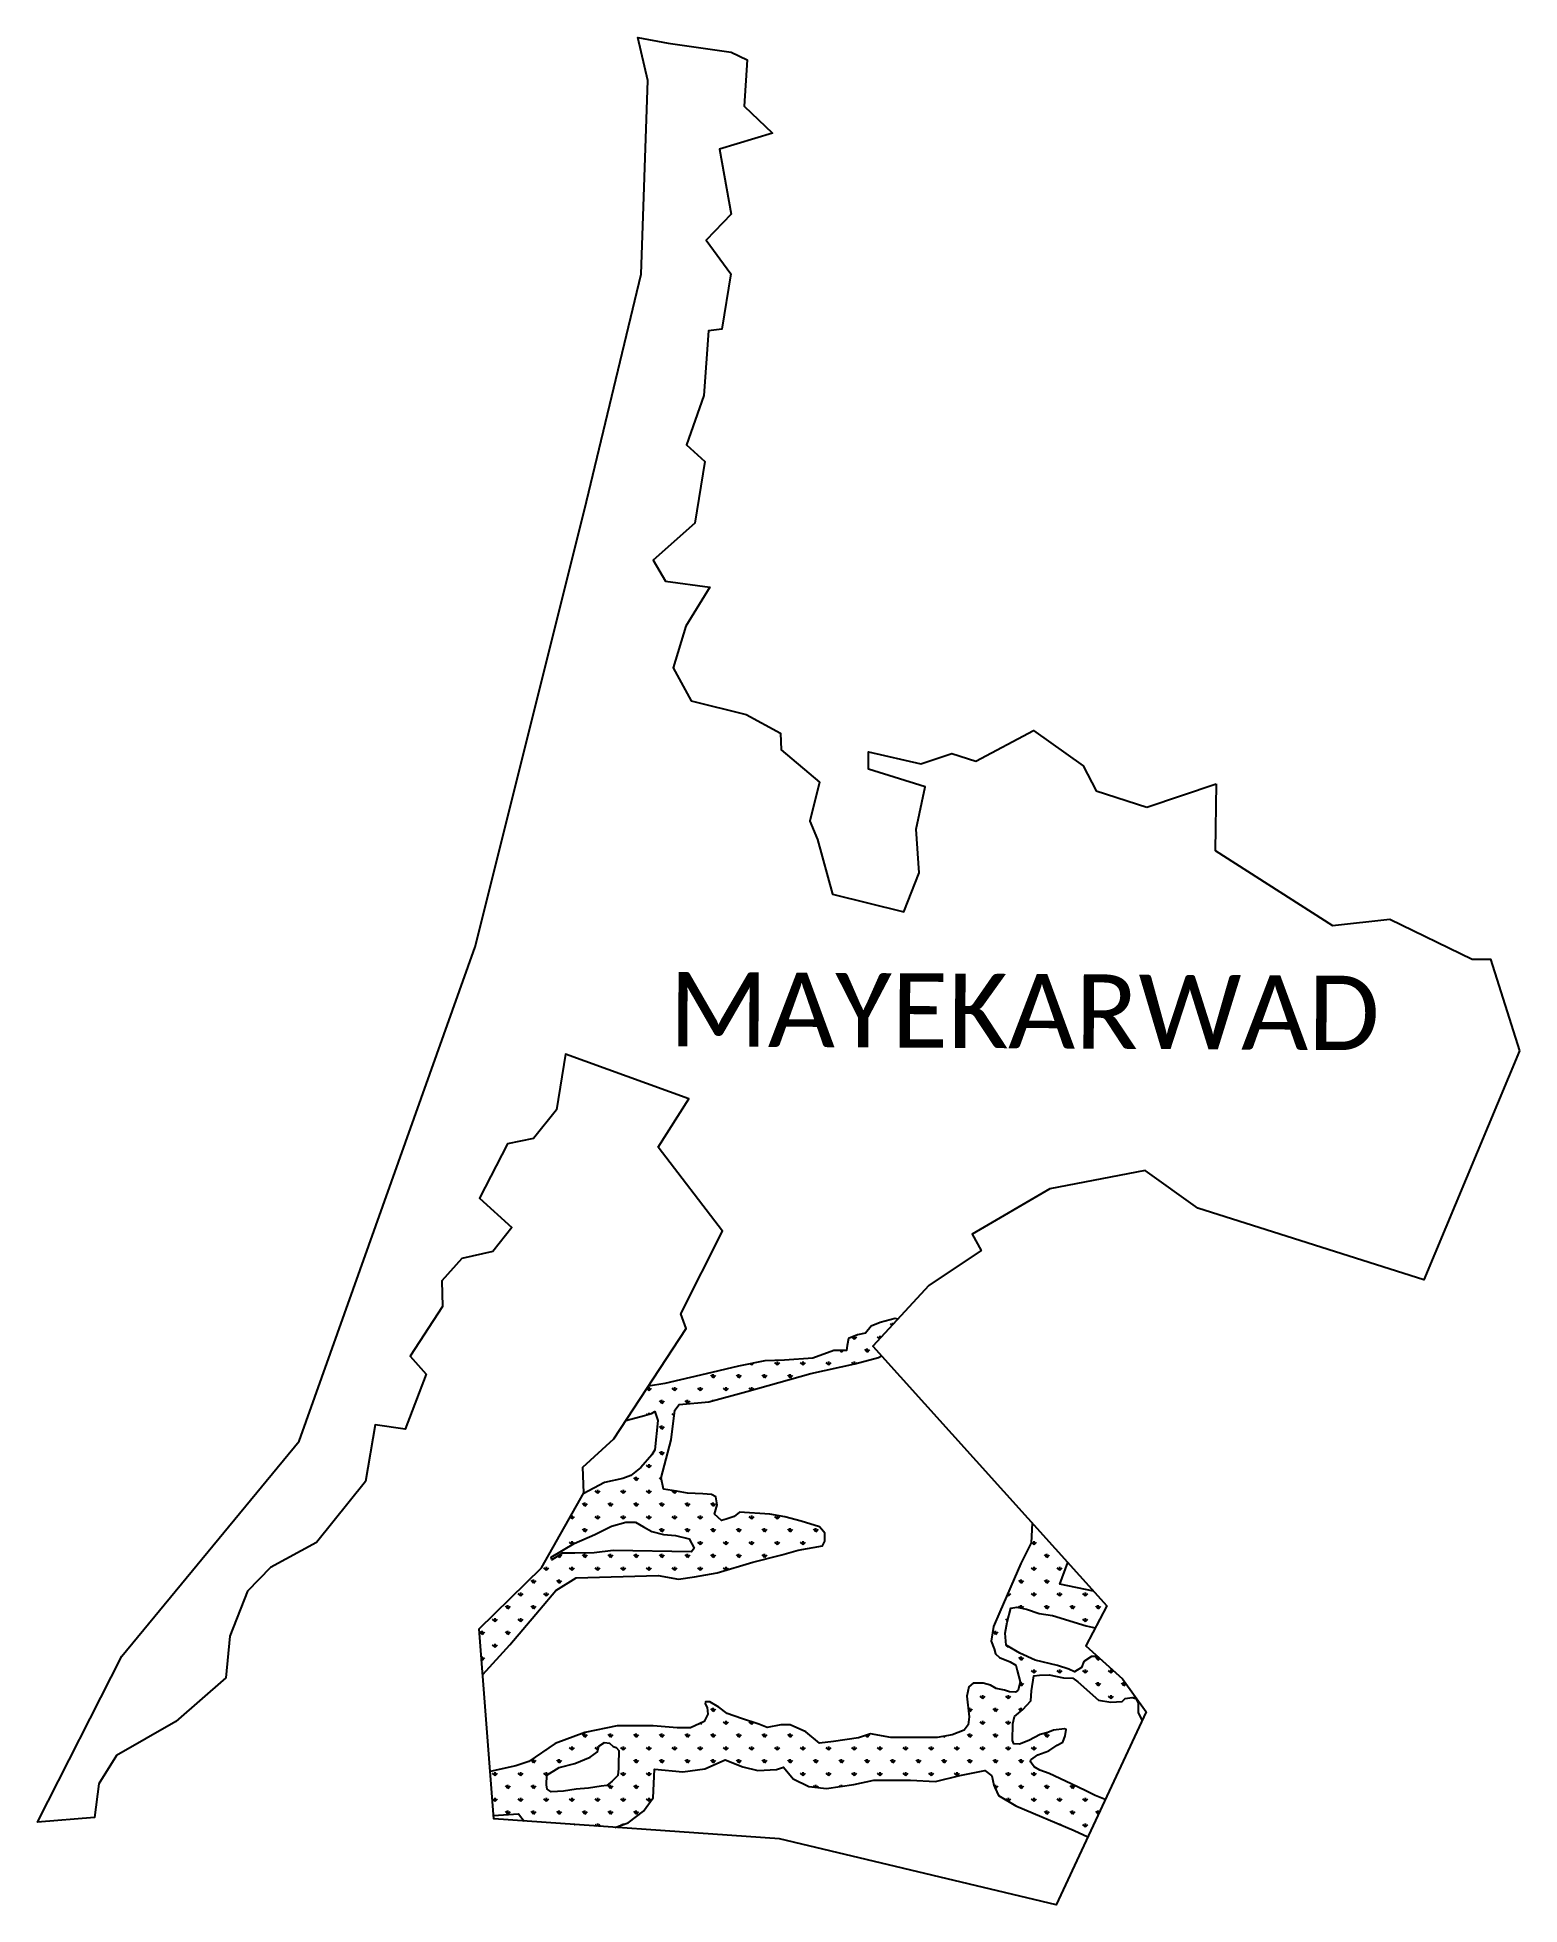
# Model space of a CAD drawing. Header units: metres. Extents: x 317099 to 319173, y 1885044 to 1887658.
import ezdxf

# ---------------------------------------------------------------- set-up
doc = ezdxf.new("R2010")
doc.units = ezdxf.units.M
for name, color, linetype in [('MANGROOVE BUFFER ZONE', 120, 'Continuous'), ('village', 3, 'Continuous'), ('VILLAGE NAME', 250, 'Continuous')]:
    doc.layers.add(name, color=color, linetype=linetype)
doc.styles.get("Standard").update_dxf_attribs({"font": 'simplex.shx'})

msp = doc.modelspace()

# ---------------------------------------------------------------- hatches: boundary and pattern name
at = {"layer": 'MANGROOVE BUFFER ZONE'}
h = msp.add_hatch(dxfattribs=at)
h.set_pattern_fill('GRASS', color=256)
h.paths.add_polyline_path([(318489.4, 1885247), (318498.9, 1885254), (318514.7, 1885259.8), (318526.3, 1885267.6), (318534.2, 1885271.7), (318537.4, 1885280.5), (318538.7, 1885289.4), (318536.4, 1885290.3), (318521.2, 1885288.7), (318513.2, 1885285.6), (318502.3, 1885282.4), (318486.6, 1885274.2), (318473.5, 1885268.9), (318465.4, 1885269.7), (318463.6, 1885274.1), (318464.1, 1885297.7), (318466.6, 1885307.8), (318469.1, 1885309.9), (318478, 1885317.5), (318489.3, 1885329.6), (318490, 1885343.6), (318493.5, 1885364.7), (318501.5, 1885365.6), (318514.9, 1885366.2), (318535.2, 1885361.9), (318548.1, 1885361.3), (318555, 1885356.4), (318583.9, 1885330.8), (318601.3, 1885328), (318617, 1885328.8), (318621.2, 1885333), (318631, 1885334.6), (318636.2, 1885333), (318639.3, 1885326.6), (318639.7, 1885313.5), (318644.9, 1885301.9), (318650.7, 1885314.4), (318617.5, 1885360.6), (318582.9, 1885391.8), (318574.2, 1885391.8), (318563.5, 1885384.9), (318560.4, 1885376.3), (318550.2, 1885370.3), (318542.6, 1885373.9), (318526.8, 1885379), (318495.5, 1885386.7), (318473.7, 1885396.3), (318454.6, 1885407.7), (318453.2, 1885424.5), (318456.2, 1885439.6), (318461.4, 1885459.2), (318469.8, 1885460.9), (318483.3, 1885457.8), (318501, 1885452), (318519.4, 1885449), (318566.7, 1885434.7), (318579.4, 1885431.8), (318595.6, 1885462.8), (318577.2, 1885483.2), (318529.7, 1885493.1), (318540.9, 1885523.5), (318491.2, 1885578.6), (318489.8, 1885551), (318475.2, 1885521.9), (318446.1, 1885454.4), (318437.1, 1885433.9), (318434, 1885413.4), (318437.8, 1885402.7), (318440, 1885395.7), (318445.5, 1885390.5), (318460.4, 1885384.5), (318468.3, 1885379.5), (318470.1, 1885372.1), (318474.3, 1885356.1), (318471.4, 1885344.7), (318467.6, 1885341.8), (318459.2, 1885342.2), (318452.2, 1885344.8), (318440.8, 1885347.1), (318432.7, 1885351.7), (318422.7, 1885354.3), (318408.5, 1885354.4), (318402.7, 1885349.4), (318399.8, 1885336.1), (318403.1, 1885307.2), (318401.8, 1885296.2), (318396, 1885288.5), (318379.4, 1885282.1), (318358.3, 1885278.2), (318293.2, 1885278.6), (318264.9, 1885283.6), (318248.3, 1885278.1), (318213.3, 1885272.7), (318193.3, 1885270.3), (318174.5, 1885286.3), (318152.3, 1885296.3), (318139.6, 1885295.9), (318120.4, 1885292.5), (318108.6, 1885297.1), (318084.3, 1885304.8), (318064.2, 1885312.1), (318052.7, 1885320.9), (318040.1, 1885328.4), (318033.9, 1885328.4), (318033.7, 1885325.5), (318036.1, 1885320.3), (318037.3, 1885311.1), (318032.3, 1885300.8), (318013.1, 1885291.7), (317994.1, 1885292.1), (317960.6, 1885294.7), (317910.5, 1885294.6), (317865.2, 1885285.5), (317823.6, 1885269.8), (317786.7, 1885244.7), (317768.5, 1885238.6), (317732.6, 1885230.9), (317737.4, 1885169.1), (317772.2, 1885171.6), (317780.2, 1885161.4), (317907.2, 1885152.5), (317925.5, 1885158.8), (317947.4, 1885175.1), (317960.6, 1885194), (317962.8, 1885234.3), (318002, 1885230.5), (318032.9, 1885234.6), (318061.3, 1885247.1), (318086.3, 1885237.5), (318107.4, 1885232.3), (318133.3, 1885233.7), (318143.3, 1885236.7), (318156.5, 1885220.4), (318178.8, 1885209.9), (318203.4, 1885206.9), (318241.7, 1885212.5), (318269.5, 1885218.5), (318320.8, 1885218.7), (318355.8, 1885216.8), (318389.8, 1885225.2), (318425, 1885232.4), (318434.6, 1885224.9), (318437.6, 1885211.5), (318444, 1885197.4), (318468.5, 1885182.9), (318549.8, 1885148.2), (318569, 1885139.6), (318593.4, 1885191.8), (318579.3, 1885197.2), (318566.3, 1885203.9), (318545.7, 1885213.4), (318515, 1885228.1), (318502, 1885232.7), (318494, 1885237.2), (318489.3, 1885243.5), (318488.9, 1885245.3)])
h.paths.add_polyline_path([(317912.4, 1885240), (317912.4, 1885235.1), (317911.3, 1885225.1), (317903.5, 1885217.3), (317895.9, 1885211.3), (317888.1, 1885210.5), (317870, 1885207.5), (317852.8, 1885206), (317835, 1885203.1), (317826.6, 1885202.8), (317818, 1885202.5), (317812.4, 1885206.1), (317811.2, 1885212.2), (317812, 1885225.7), (317829.1, 1885236.3), (317850.9, 1885242), (317872.7, 1885250.9), (317882.6, 1885258.2), (317884.7, 1885266.4), (317892.4, 1885271.4), (317899.8, 1885270.3), (317904.8, 1885265.7), (317908.8, 1885264.2), (317912.6, 1885260.3)], flags=16)
h.paths.add_polyline_path([(318200.9, 1885553.4), (318201.1, 1885563), (318200.9, 1885564.3), (318199, 1885566.8), (318193.5, 1885573.3), (318168, 1885581.2), (318145.1, 1885587.4), (318124.1, 1885591.2), (318081.7, 1885594), (318073.9, 1885587.5), (318063.1, 1885584.2), (318056.5, 1885582.3), (318046.4, 1885591.1), (318050.4, 1885604), (318048.3, 1885615.2), (318042.3, 1885618.4), (318030.2, 1885619.4), (318008.7, 1885620.4), (317993.2, 1885623.3), (317975.2, 1885626), (317971.8, 1885641.9), (317986, 1885695.1), (317991.1, 1885736.4), (317997.2, 1885744.3), (318038.6, 1885748.1), (318092, 1885762.5), (318181.4, 1885787.7), (318242.8, 1885801.5), (318275.9, 1885810.1), (318280.3, 1885812.6), (318268.3, 1885825.9), (318303.4, 1885864), (318299.3, 1885864.8), (318278.5, 1885859.3), (318265.9, 1885854), (318257.8, 1885844.4), (318246.6, 1885841.8), (318234.3, 1885836.7), (318232.4, 1885827.2), (318231.3, 1885820), (318213.4, 1885820.1), (318184.4, 1885809.1), (318144.4, 1885806.6), (318117, 1885805.4), (318080, 1885798.1), (318034.8, 1885787.4), (317977.2, 1885773.9), (317954, 1885770), (317922.6, 1885722.1), (317948.6, 1885729.1), (317958.3, 1885732.1), (317962.9, 1885734.8), (317967.1, 1885722.1), (317963.1, 1885681.2), (317958.7, 1885673.9), (317943.4, 1885656.2), (317929.6, 1885645.1), (317918.2, 1885640.7), (317892.6, 1885635.2), (317862.9, 1885619.6), (317804.6, 1885516.1), (317717.3, 1885430.7), (317722.2, 1885366.8), (317760.1, 1885408), (317801.7, 1885457.1), (317824.6, 1885484), (317852.9, 1885502.1), (317967.8, 1885505.3), (317996, 1885500.1), (318018.6, 1885503.1), (318050.5, 1885508.7), (318100.1, 1885523.7), (318140.8, 1885533.9), (318163.5, 1885540.4), (318197.6, 1885546.7)])
h.paths.add_polyline_path([(318018.2, 1885543.6), (318014.3, 1885538.1), (317904.6, 1885540.3), (317878.3, 1885536.8), (317851.1, 1885536.4), (317834, 1885536.3), (317818.7, 1885527), (317817.9, 1885530.9), (317850, 1885550), (317879.1, 1885562.7), (317902.5, 1885574.4), (317922.3, 1885579.6), (317936.2, 1885579.9), (317947.1, 1885573.2), (317958.8, 1885566.9), (317975.2, 1885562.7), (317992, 1885561.3), (318010.9, 1885556.6)], flags=16)

# ---------------------------------------------------------------- linework, layer by layer
at = {"color": 3, "flags": 128}
msp.add_lwpolyline([(318651.8, 1886580.7), (318748.5, 1886613.1)], dxfattribs=at)
at = {"layer": 'MANGROOVE BUFFER ZONE', "flags": 128}
for points in [[(318303.4, 1885864), (318299.3, 1885864.8), (318278.5, 1885859.3), (318265.9, 1885854), (318257.8, 1885844.4), (318246.6, 1885841.8), (318234.3, 1885836.7), (318232.4, 1885827.2), (318231.3, 1885820), (318213.4, 1885820.1), (318184.4, 1885809.1), (318144.4, 1885806.6), (318117, 1885805.4), (318080, 1885798.1), (318034.8, 1885787.4), (317977.2, 1885773.9), (317954, 1885770)], [(317722.2, 1885366.8), (317760.1, 1885408), (317801.7, 1885457.1), (317824.6, 1885484), (317852.9, 1885502.1), (317967.8, 1885505.3), (317996, 1885500.1), (318018.6, 1885503.1), (318050.5, 1885508.7), (318100.1, 1885523.7), (318140.8, 1885533.9), (318163.5, 1885540.4), (318197.6, 1885546.7), (318200.9, 1885553.4), (318201.1, 1885563), (318200.9, 1885564.3), (318199, 1885566.8), (318193.5, 1885573.3), (318168, 1885581.2), (318145.1, 1885587.4), (318124.1, 1885591.2), (318081.7, 1885594), (318073.9, 1885587.5), (318063.1, 1885584.2), (318056.5, 1885582.3), (318046.4, 1885591.1), (318050.4, 1885604), (318048.3, 1885615.2), (318042.3, 1885618.4), (318030.2, 1885619.4), (318008.7, 1885620.4), (317993.2, 1885623.3), (317975.2, 1885626), (317971.8, 1885641.9), (317986, 1885695.1), (317991.1, 1885736.4), (317997.2, 1885744.3), (318038.6, 1885748.1), (318092, 1885762.5), (318181.4, 1885787.7), (318242.8, 1885801.5), (318275.9, 1885810.1), (318280.3, 1885812.6)], [(317922.6, 1885722.1), (317948.6, 1885729.1), (317958.3, 1885732.1), (317962.9, 1885734.8), (317967.1, 1885722.1), (317963.1, 1885681.2), (317958.7, 1885673.9), (317943.4, 1885656.2), (317929.6, 1885645.1), (317918.2, 1885640.7), (317892.6, 1885635.2), (317862.9, 1885619.6)], [(318491.2, 1885578.6), (318489.8, 1885551), (318475.2, 1885521.9), (318446.1, 1885454.4), (318437.1, 1885433.9), (318434, 1885413.4), (318437.8, 1885402.7), (318440, 1885395.7), (318445.5, 1885390.5), (318460.4, 1885384.5), (318468.3, 1885379.5), (318470.1, 1885372.1), (318474.3, 1885356.1), (318471.4, 1885344.7), (318467.6, 1885341.8), (318459.2, 1885342.2), (318452.2, 1885344.8), (318440.8, 1885347.1), (318432.7, 1885351.7), (318422.7, 1885354.3), (318408.5, 1885354.4), (318402.7, 1885349.4), (318399.8, 1885336.1), (318403.1, 1885307.2), (318401.8, 1885296.2), (318396, 1885288.5), (318379.4, 1885282.1), (318358.3, 1885278.2), (318293.2, 1885278.6), (318264.9, 1885283.6), (318248.3, 1885278.1), (318213.3, 1885272.7), (318193.3, 1885270.3), (318174.5, 1885286.3), (318152.3, 1885296.3), (318139.6, 1885295.9), (318120.4, 1885292.5), (318108.6, 1885297.1), (318084.3, 1885304.8), (318064.2, 1885312.1), (318052.7, 1885320.9), (318040.1, 1885328.4), (318033.9, 1885328.4), (318033.7, 1885325.5), (318036.1, 1885320.3), (318037.3, 1885311.1), (318032.3, 1885300.8), (318013.1, 1885291.7), (317994.1, 1885292.1), (317960.6, 1885294.7), (317910.5, 1885294.6), (317865.2, 1885285.5), (317823.6, 1885269.8), (317786.7, 1885244.7), (317768.5, 1885238.6), (317732.6, 1885230.9)], [(318577.2, 1885483.2), (318529.7, 1885493.1), (318540.9, 1885523.5)], [(318582.9, 1885391.8), (318574.2, 1885391.8), (318563.5, 1885384.9), (318560.4, 1885376.3), (318550.2, 1885370.3), (318542.6, 1885373.9), (318526.8, 1885379), (318495.5, 1885386.7), (318473.7, 1885396.3), (318454.6, 1885407.7), (318453.2, 1885424.5), (318456.2, 1885439.6), (318461.4, 1885459.2), (318469.8, 1885460.9), (318483.3, 1885457.8), (318501, 1885452), (318519.4, 1885449), (318566.7, 1885434.7), (318579.4, 1885431.8)], [(318593.5, 1885191.8), (318579.3, 1885197.2), (318566.3, 1885203.9), (318545.7, 1885213.4), (318515, 1885228.1), (318502, 1885232.7), (318494, 1885237.2), (318490.1, 1885242.4), (318489.2, 1885244), (318488.9, 1885245.3), (318489.4, 1885247), (318498.9, 1885254), (318514.7, 1885259.8), (318526.3, 1885267.6), (318534.2, 1885271.7), (318537.4, 1885280.5), (318538.7, 1885289.4), (318536.4, 1885290.3), (318521.2, 1885288.7), (318513.2, 1885285.6), (318502.3, 1885282.4), (318486.6, 1885274.2), (318473.5, 1885268.9), (318465.4, 1885269.7), (318463.6, 1885274.1), (318464.1, 1885297.7), (318466.6, 1885307.8), (318469.1, 1885309.9), (318478, 1885317.5), (318489.3, 1885329.6), (318490, 1885343.6), (318493.5, 1885364.7), (318501.5, 1885365.6), (318514.9, 1885366.2), (318535.2, 1885361.9), (318548.1, 1885361.3), (318555, 1885356.4), (318583.9, 1885330.8), (318601.3, 1885328), (318617, 1885328.8), (318621.2, 1885333), (318631, 1885334.6), (318636.2, 1885333), (318639.3, 1885326.6), (318639.7, 1885313.5), (318644.9, 1885301.9)], [(317907.2, 1885152.5), (317925.5, 1885158.8), (317947.4, 1885175.1), (317960.6, 1885194), (317962.8, 1885234.3), (318002, 1885230.5), (318032.9, 1885234.6), (318061.3, 1885247.1), (318086.3, 1885237.5), (318107.4, 1885232.3), (318133.3, 1885233.7), (318143.3, 1885236.7), (318156.5, 1885220.4), (318178.8, 1885209.9), (318203.4, 1885206.9), (318241.7, 1885212.5), (318269.5, 1885218.5), (318320.8, 1885218.7), (318355.8, 1885216.8), (318389.8, 1885225.2), (318425, 1885232.4), (318434.6, 1885224.9), (318437.6, 1885211.5), (318444, 1885197.4), (318468.5, 1885182.9), (318549.8, 1885148.2), (318569, 1885139.6)], [(317737.4, 1885169.1), (317772.2, 1885171.6), (317780.2, 1885161.4)]]:
    msp.add_lwpolyline(points, dxfattribs=at)
for points in [[(317936.2, 1885579.9), (317947.1, 1885573.2), (317958.8, 1885566.9), (317975.2, 1885562.7), (317992, 1885561.3), (318010.9, 1885556.6), (318018.2, 1885543.6), (318014.3, 1885538.1), (317904.6, 1885540.3), (317878.3, 1885536.8), (317851.1, 1885536.4), (317834, 1885536.3), (317818.7, 1885527), (317817.9, 1885530.9), (317850, 1885550), (317879.1, 1885562.7), (317902.5, 1885574.4), (317922.3, 1885579.6)], [(317892.4, 1885271.4), (317899.8, 1885270.3), (317904.8, 1885265.7), (317908.8, 1885264.2), (317912.6, 1885260.3), (317912.4, 1885240), (317912.4, 1885235.1), (317911.3, 1885225.1), (317903.5, 1885217.3), (317895.9, 1885211.3), (317888.1, 1885210.5), (317870, 1885207.5), (317852.8, 1885206), (317835, 1885203.1), (317826.6, 1885202.8), (317818, 1885202.5), (317812.4, 1885206.1), (317811.2, 1885212.2), (317812, 1885225.7), (317829.1, 1885236.3), (317850.9, 1885242), (317872.7, 1885250.9), (317882.6, 1885258.2), (317884.7, 1885266.4)]]:
    msp.add_lwpolyline(points, close=True, dxfattribs=at)
at = {"layer": 'village', "color": 3}
for points in [[(319173.4, 1886239.7, 0), (319039.4, 1885918.8, 0), (318723.2, 1886019.2, 0), (318649.4, 1886072, 0), (318515.8, 1886046.2, 0), (318407.4, 1885982.9, 0), (318419.7, 1885959.8, 0), (318346.7, 1885911, 0), (318268.3, 1885825.9, 0), (318595.6, 1885462.8, 0), (318566.4, 1885406.8, 0), (318617.5, 1885360.6, 0), (318650.7, 1885314.4, 0), (318524.6, 1885044.4, 0), (318137.4, 1885136.4, 0), (317737.7, 1885164.4, 0), (317717.3, 1885430.7, 0), (317804.6, 1885516.1, 0), (317863.7, 1885621, 0), (317862.4, 1885656.9, 0), (317905.7, 1885696.3, 0), (318006.9, 1885850.9, 0), (317999.6, 1885871.6, 0), (318057.7, 1885987.1, 0), (317967.5, 1886104.5, 0), (318010.8, 1886172.3, 0), (317838.2, 1886234.7, 0), (317825.3, 1886156.8, 0), (317793.3, 1886116.8, 0), (317756.9, 1886109.5, 0), (317717.8, 1886033.2, 0), (317762.9, 1885992.2, 0), (317736.2, 1885958.8, 0), (317692.9, 1885948.9, 0), (317665.1, 1885917.4, 0), (317665.9, 1885881.8, 0), (317620.6, 1885811.9, 0), (317642.8, 1885787, 0), (317613.7, 1885709.9, 0), (317571.6, 1885715.8, 0), (317557.9, 1885636.6, 0), (317489.4, 1885551.1, 0), (317425.3, 1885516.4, 0), (317393.1, 1885483.3, 0), (317368.4, 1885420.4, 0), (317362.7, 1885362.1, 0), (317292.8, 1885300.7, 0), (317209.4, 1885253.1, 0), (317184.7, 1885213.5, 0), (317178.7, 1885166.4, 0), (317098.8, 1885159.9, 0), (317217.1, 1885392.2, 0), (317465.1, 1885693.2, 0), (317711.8, 1886384.9, 0), (317864.8, 1886996.6, 0), (317943.8, 1887326.4, 0), (317953.1, 1887597.8, 0), (317939.3, 1887658, 0), (317981.9, 1887649.8, 0), (318069.9, 1887637.3, 0), (318092.5, 1887626.5, 0), (318088, 1887561.5, 0), (318127.9, 1887523.9, 0), (318053.6, 1887501.7, 0), (318070.1, 1887410.6, 0), (318034.8, 1887374.2, 0), (318069.3, 1887326.9, 0), (318056.6, 1887249.4, 0), (318038.2, 1887247.2, 0), (318031.5, 1887156.6, 0), (318007.2, 1887087.8, 0), (318033.1, 1887064.5, 0), (318019.1, 1886977.9, 0), (317960.9, 1886926, 0), (317978, 1886897, 0), (318040.1, 1886888.6, 0), (318006.5, 1886833.8, 0), (317988.5, 1886775.4, 0), (318013.9, 1886729.2, 0), (318090.8, 1886710.2, 0), (318138.7, 1886683.9, 0), (318139.9, 1886660.8, 0), (318193.5, 1886615.5, 0), (318180.2, 1886561, 0), (318190.6, 1886535.3, 0), (318211.6, 1886458.6, 0), (318311.6, 1886433.8, 0), (318333.2, 1886488.4, 0), (318329, 1886549.7, 0), (318341.6, 1886609, 0), (318262.1, 1886633.8, 0), (318261.9, 1886657.8, 0), (318335.4, 1886641.3, 0), (318378.8, 1886655.7, 0), (318412.1, 1886645, 0), (318493.2, 1886687.8, 0), (318562.6, 1886638.4, 0), (318580.7, 1886603.2, 0), (318651.8, 1886580.7, 0)], [(318748.5, 1886613.1, 0), (318747.1, 1886519.7, 0), (318911.3, 1886414.8, 0), (318991.8, 1886423.6, 0), (319106.8, 1886367.6, 0), (319132.5, 1886367.7, 0), (319173.4, 1886239.7, 0)]]:
    msp.add_polyline3d(points, dxfattribs=at)

# ---------------------------------------------------------------- texts
at = {"layer": 'VILLAGE NAME', "insert": (317983.1, 1886349.9), "char_height": 104.042, "attachment_point": 1, "rotation": 359.6762}
msp.add_mtext_dynamic_manual_height_columns('{\\fCalibri|b0|i0|c0|p34;MAYEKARWAD}', width=1437.725, gutter_width=520.2, heights=[0], dxfattribs=at)

doc.saveas('drawing.dxf')
